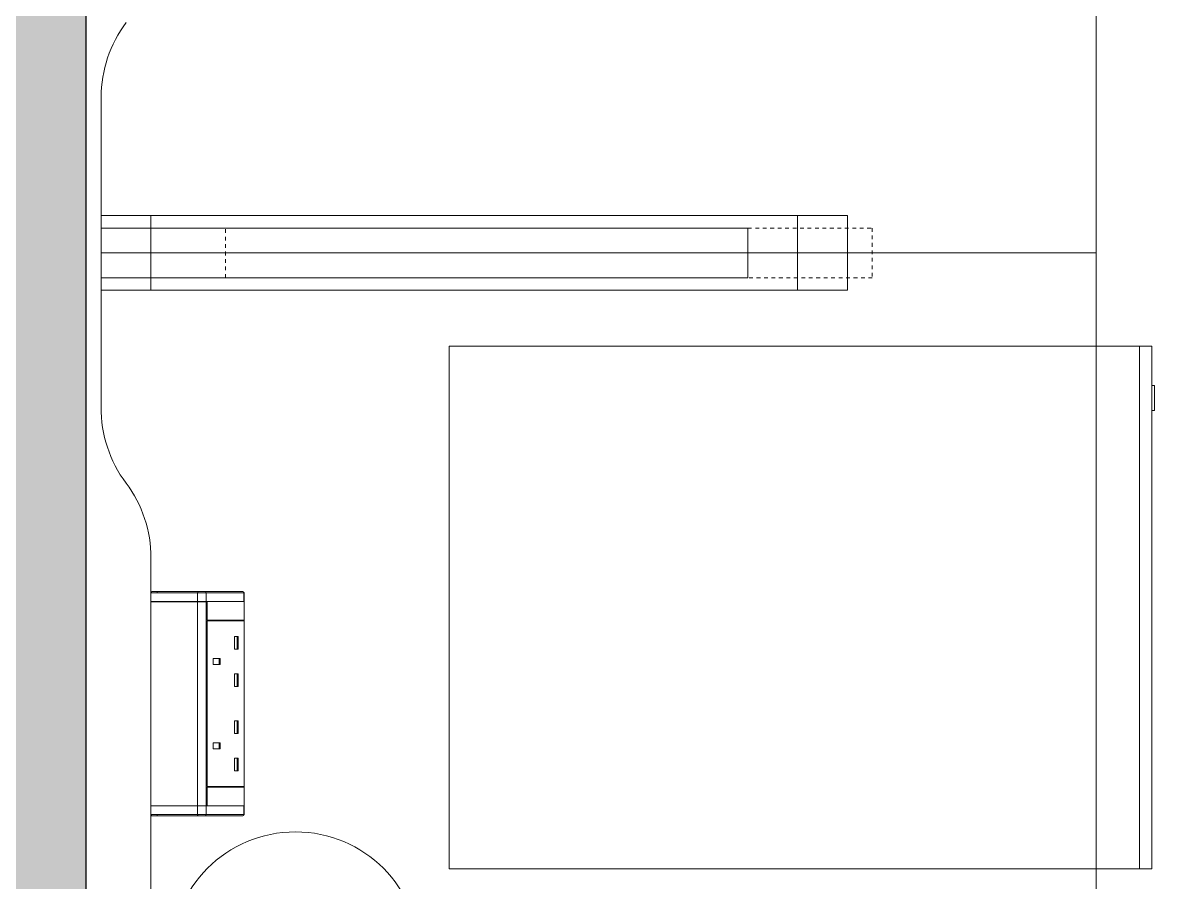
# Model space of a CAD drawing. Header units: millimetres. Extents: x 155927 to 326028, y -36033 to 97293.
# Drawn here: x 167384 to 168294, y 18737 to 19428 of the extents above; entities that cross this region are included whole.
import ezdxf

# ---------------------------------------------------------------- set-up
doc = ezdxf.new("R2010")
doc.units = ezdxf.units.MM
doc.header["$MEASUREMENT"] = 0
doc.linetypes.add('Dash', pattern=[6, 3, -3])
for name, color, linetype, lineweight in [('A-WALL-PATT', 7, 'CONTINUOUS', 9), ('I-FURN', 8, 'CONTINUOUS', 9), ('I-FURN-HDLN', 8, 'Dash', 9), ('I-WALL', 7, 'CONTINUOUS', 9)]:
    doc.layers.add(name, color=color, linetype=linetype, lineweight=lineweight)

msp = doc.modelspace()

# ---------------------------------------------------------------- hatches: boundary and pattern name
at = {"layer": 'A-WALL-PATT'}
msp.add_hatch(color=256, dxfattribs=at).paths.add_polyline_path([(167332.83, 15209.61), (167434.83, 15209.61), (167434.83, 20657.61), (167332.83, 20657.61), (167332.83, 16376.57)], flags=0)

# ---------------------------------------------------------------- linework, layer by layer
at = {"layer": 'I-FURN'}
for p, q in [((168247.01, 19242.89), (168247.01, 20642.89)), ((168247.01, 20642.89), (168247.01, 19242.89)), ((167447.01, 19367.9), (167447.01, 19242.89)), ((167447.01, 19242.89), (167447.01, 19367.9)), ((167487.01, 19272.89), (167447.01, 19272.89)), ((167447.01, 19272.89), (168047.01, 19272.89)), ((167447.01, 19262.89), (167447.01, 19272.89)), ((167447.01, 19212.89), (167447.01, 19272.89)), ((168007.01, 19272.89), (167487.01, 19272.89)), ((167487.01, 19212.89), (167487.01, 19272.89)), ((167487.01, 19262.89), (167487.01, 19272.89)), ((168047.01, 19272.89), (168007.01, 19272.89)), ((168007.01, 19212.89), (168007.01, 19272.89)), ((168007.01, 19212.89), (168007.01, 19272.89)), ((168047.01, 19212.89), (168047.01, 19272.89)), ((168047.01, 19272.89), (168047.01, 19212.89)), ((167967.01, 19262.89), (167447.01, 19262.89)), ((167447.01, 19262.89), (167447.01, 19222.89)), ((167967.01, 19222.89), (167967.01, 19262.89)), ((167447.01, 19242.89), (168247.01, 19242.89)), ((168247.01, 19242.89), (167447.01, 19242.89)), ((167447.01, 19242.89), (167447.01, 19119)), ((168247.01, 19242.89), (167447.01, 19242.89)), ((167447.01, 19242.89), (168247.01, 19242.89)), ((167447.01, 19119), (167447.01, 19242.89)), ((168247.01, 17842.89), (168247.01, 19242.89)), ((168247.01, 19242.89), (168247.01, 17842.89)), ((167447.01, 19212.89), (167447.01, 19222.89)), ((167447.01, 19222.89), (167967.01, 19222.89)), ((167487.01, 19212.89), (167487.01, 19222.89)), ((168047.01, 19212.89), (167447.01, 19212.89)), ((167447.01, 19212.89), (167487.01, 19212.89)), ((167487.01, 19212.89), (168007.01, 19212.89)), ((168007.01, 19212.89), (168047.01, 19212.89)), ((168247.01, 19168), (167726.84, 19168)), ((167726.84, 19168), (167726.84, 18748)), ((168281.84, 19168), (168247.01, 19168)), ((168281.84, 19168), (168281.84, 18748)), ((168291.84, 19168), (168281.84, 19168)), ((168281.84, 18748), (168281.84, 19168)), ((168291.84, 18748), (168291.84, 19168)), ((168293.84, 19136.38), (168291.84, 19136.38)), ((168293.84, 19116.38), (168293.84, 19136.38)), ((168293.84, 19136.38), (168293.84, 19116.38)), ((168291.84, 19116.38), (168293.84, 19116.38)), ((167487.01, 18997.89), (167487.01, 18969.72)), ((167487.01, 18969.72), (167487.01, 18997.89)), ((167487, 18969.72), (167487, 18962.72)), ((167487.01, 18969.72), (167524.47, 18969.72)), ((167487.01, 18969.72), (167487.01, 18962.72)), ((167488.01, 18970.72), (167488, 18970.72)), ((167525.03, 18970.72), (167488.01, 18970.72)), ((167488.01, 18970.72), (167492, 18970.72)), ((167492, 18969.72), (167492, 18970.72)), ((167492, 18970.72), (167530.57, 18970.72)), ((167524.47, 18969.72), (167531.39, 18969.72)), ((167524.47, 18969.72), (167524.47, 18962.72)), ((167530.57, 18970.72), (167525.03, 18970.72)), ((167560.85, 18970.72), (167530.57, 18970.72)), ((167560.85, 18970.72), (167530.57, 18970.72)), ((167531.39, 18969.72), (167561.67, 18969.72)), ((167531.39, 18969.72), (167531.39, 18962.72)), ((167561.48, 18970.5), (167561.51, 18970.47)), ((167561.67, 18969.72), (167561.85, 18969.72)), ((167561.67, 18969.72), (167561.67, 18962.72)), ((167561.85, 18962.72), (167561.85, 18969.72)), ((167561.85, 18962.72), (167561.85, 18969.72)), ((167561.85, 18962.72), (167561.85, 18969.72)), ((167487, 18962.6), (167487, 18798.7)), ((167487.01, 18962.72), (167524.47, 18962.72)), ((167487.01, 18798.7), (167487.01, 18962.6)), ((167524.47, 18962.6), (167487.01, 18962.6)), ((167524.47, 18962.72), (167531.39, 18962.72)), ((167524.47, 18798.7), (167524.47, 18962.6)), ((167531.39, 18962.6), (167524.47, 18962.6)), ((167532.22, 18962.66), (167529.77, 18962.66)), ((167531.39, 18962.72), (167561.67, 18962.72)), ((167531.39, 18798.7), (167531.39, 18962.6)), ((167531.39, 18962.6), (167532.02, 18962.6)), ((167532.02, 18962.6), (167532.02, 18947.66)), ((167532.22, 18947.66), (167532.22, 18962.66)), ((167532.22, 18962.66), (167562.05, 18962.66)), ((167561.67, 18962.72), (167561.85, 18962.72)), ((167561.85, 18798.7), (167561.85, 18962.6)), ((167562.05, 18962.66), (167562.05, 18947.66)), ((167532.02, 18947.16), (167532.02, 18814.16)), ((167562.05, 18947.66), (167532.22, 18947.66)), ((167532.22, 18814.16), (167532.22, 18947.16)), ((167562.05, 18947.16), (167532.22, 18947.16)), ((167561.67, 18947.66), (167561.67, 18947.16)), ((167562.05, 18947.16), (167562.05, 18814.16)), ((167557.02, 18934.55), (167554.16, 18934.55)), ((167554.16, 18924.55), (167554.16, 18934.55)), ((167556.28, 18924.55), (167556.28, 18934.55)), ((167557.02, 18924.55), (167557.02, 18934.55)), ((167557.02, 18924.55), (167554.16, 18924.55)), ((167542.68, 18917.05), (167536.95, 18917.05)), ((167536.95, 18912.05), (167536.95, 18917.05)), ((167542.68, 18912.05), (167536.95, 18912.05)), ((167541.95, 18912.05), (167541.95, 18917.05)), ((167542.68, 18912.05), (167542.68, 18917.05)), ((167557.02, 18904.55), (167554.16, 18904.55)), ((167554.16, 18894.55), (167554.16, 18904.55)), ((167556.28, 18894.55), (167556.28, 18904.55)), ((167557.02, 18894.55), (167557.02, 18904.55)), ((167557.02, 18894.55), (167554.16, 18894.55)), ((167557.02, 18866.76), (167554.16, 18866.76)), ((167554.16, 18856.76), (167554.16, 18866.76)), ((167556.28, 18856.76), (167556.28, 18866.76)), ((167557.02, 18856.76), (167557.02, 18866.76)), ((167557.02, 18856.76), (167554.16, 18856.76)), ((167536.95, 18849.26), (167536.95, 18844.26)), ((167542.68, 18849.26), (167536.95, 18849.26)), ((167541.95, 18844.26), (167541.95, 18849.26)), ((167542.68, 18844.26), (167542.68, 18849.26)), ((167536.95, 18844.26), (167542.68, 18844.26)), ((167557.02, 18836.76), (167554.16, 18836.76)), ((167554.16, 18826.76), (167554.16, 18836.76)), ((167556.28, 18826.76), (167556.28, 18836.76)), ((167557.02, 18826.76), (167557.02, 18836.76)), ((167557.02, 18826.76), (167554.16, 18826.76)), ((167532.02, 18813.66), (167532.02, 18798.7)), ((167562.05, 18814.16), (167532.22, 18814.16)), ((167532.22, 18798.66), (167532.22, 18813.66)), ((167532.22, 18813.66), (167562.05, 18813.66)), ((167561.67, 18814.16), (167561.67, 18813.66)), ((167562.05, 18813.66), (167562.05, 18798.66)), ((167487, 18798.6), (167487, 18791.6)), ((167487.01, 18798.7), (167524.47, 18798.7)), ((167487.01, 18791.6), (167487.01, 18798.6)), ((167524.47, 18798.6), (167487.01, 18798.6)), ((167524.47, 18798.7), (167531.39, 18798.7)), ((167524.47, 18791.6), (167524.47, 18798.6)), ((167531.39, 18798.6), (167524.47, 18798.6)), ((167532.02, 18798.7), (167531.39, 18798.7)), ((167531.39, 18791.6), (167531.39, 18798.6)), ((167561.67, 18798.6), (167531.39, 18798.6)), ((167562.05, 18798.66), (167532.22, 18798.66)), ((167561.67, 18791.6), (167561.67, 18798.6)), ((167561.85, 18798.6), (167561.67, 18798.6)), ((167561.85, 18791.6), (167561.85, 18798.6)), ((167561.85, 18791.6), (167561.85, 18798.6)), ((167561.85, 18798.6), (167561.85, 18791.6)), ((167487.01, 18791.6), (167487.01, 18087.9)), ((167487.01, 18087.9), (167487.01, 18791.6)), ((167524.47, 18791.6), (167487.01, 18791.6)), ((167492, 18790.6), (167488.01, 18790.6)), ((167488.01, 18790.6), (167525.03, 18790.6)), ((167492, 18790.6), (167492, 18791.6)), ((167530.57, 18790.6), (167492, 18790.6)), ((167531.39, 18791.6), (167524.47, 18791.6)), ((167525.03, 18790.6), (167530.57, 18790.6)), ((167530.57, 18790.6), (167560.85, 18790.6)), ((167530.57, 18790.6), (167560.85, 18790.6)), ((167561.67, 18791.6), (167531.39, 18791.6)), ((167561.52, 18790.85), (167561.49, 18790.83)), ((167561.85, 18791.6), (167561.67, 18791.6)), ((167726.84, 18748), (168246.94, 18748)), ((168247.01, 18748), (168281.84, 18748)), ((168281.84, 18748), (168291.84, 18748))]:
    msp.add_line(p, q, dxfattribs=at)
at = {"layer": 'I-FURN', "flags": 128}
for points in [[(167487, 18969.72), (167487, 18969.76), (167487.01, 18969.8), (167487.01, 18969.84), (167487.02, 18969.88), (167487.02, 18969.92), (167487.03, 18969.96), (167487.04, 18969.99), (167487.05, 18970.03), (167487.07, 18970.07), (167487.08, 18970.11), (167487.1, 18970.14), (167487.12, 18970.18), (167487.13, 18970.21), (167487.16, 18970.25), (167487.18, 18970.28), (167487.2, 18970.32), (167487.22, 18970.35), (167487.25, 18970.38), (167487.28, 18970.41), (167487.31, 18970.44), (167487.34, 18970.46), (167487.37, 18970.49), (167487.4, 18970.51), (167487.43, 18970.54), (167487.46, 18970.56), (167487.5, 18970.58), (167487.53, 18970.6), (167487.57, 18970.62), (167487.6, 18970.63), (167487.64, 18970.65), (167487.68, 18970.66), (167487.72, 18970.68), (167487.75, 18970.69), (167487.79, 18970.7), (167487.83, 18970.7), (167487.87, 18970.71), (167487.91, 18970.71), (167487.95, 18970.72), (167487.99, 18970.72), (167488, 18970.72)], [(167488, 18970.72), (167488.01, 18970.72), (167488.02, 18970.72), (167488.03, 18970.72), (167488.05, 18970.72), (167488.08, 18970.72), (167488.12, 18970.72), (167488.16, 18970.72), (167488.21, 18970.72), (167488.26, 18970.72), (167488.32, 18970.72), (167488.38, 18970.72), (167488.45, 18970.72), (167488.53, 18970.72), (167488.61, 18970.72), (167488.7, 18970.72), (167488.79, 18970.72), (167488.89, 18970.72), (167489, 18970.72), (167489.1, 18970.72), (167489.22, 18970.72), (167489.33, 18970.72), (167489.45, 18970.72), (167489.58, 18970.72), (167489.71, 18970.72), (167489.84, 18970.72), (167489.98, 18970.72), (167490.12, 18970.72), (167490.26, 18970.72), (167490.41, 18970.72), (167490.55, 18970.72), (167490.7, 18970.72), (167490.86, 18970.72), (167491.01, 18970.72), (167491.17, 18970.72), (167491.32, 18970.72), (167491.48, 18970.72), (167491.64, 18970.72), (167491.8, 18970.72), (167491.96, 18970.72), (167492, 18970.72)], [(167525.03, 18970.72), (167522.25, 18970.72), (167519.55, 18970.72), (167516.94, 18970.72), (167514.42, 18970.72), (167511.99, 18970.72), (167509.66, 18970.72), (167507.43, 18970.72), (167505.31, 18970.72), (167503.29, 18970.72), (167501.39, 18970.72), (167499.6, 18970.72), (167497.93, 18970.72), (167496.38, 18970.72), (167494.95, 18970.72), (167493.65, 18970.72), (167492.48, 18970.72), (167491.43, 18970.72), (167490.52, 18970.72), (167489.74, 18970.72), (167489.09, 18970.72), (167488.58, 18970.72), (167488.2, 18970.72), (167488.01, 18970.72)], [(167530.57, 18970.72), (167530.48, 18970.72), (167530.38, 18970.72), (167530.27, 18970.72), (167530.16, 18970.72), (167530.05, 18970.72), (167529.93, 18970.72), (167529.81, 18970.72), (167529.68, 18970.72), (167529.55, 18970.72), (167529.42, 18970.72), (167529.28, 18970.72), (167529.14, 18970.72), (167529, 18970.72), (167528.85, 18970.72), (167528.7, 18970.72), (167528.55, 18970.72), (167528.4, 18970.72), (167528.24, 18970.72), (167528.09, 18970.72), (167527.93, 18970.72), (167527.77, 18970.72), (167527.61, 18970.72), (167527.45, 18970.72), (167527.29, 18970.72), (167527.13, 18970.72), (167526.97, 18970.72), (167526.81, 18970.72), (167526.66, 18970.72), (167526.5, 18970.72), (167526.34, 18970.72), (167526.19, 18970.72), (167526.03, 18970.72), (167525.88, 18970.72), (167525.74, 18970.72), (167525.59, 18970.72), (167525.45, 18970.72), (167525.31, 18970.72), (167525.17, 18970.72), (167525.03, 18970.72)], [(167561.71, 18970.22), (167561.73, 18970.19), (167561.75, 18970.15), (167561.77, 18970.12), (167561.78, 18970.08), (167561.79, 18970.04), (167561.81, 18970), (167561.82, 18969.97), (167561.83, 18969.93), (167561.83, 18969.89), (167561.84, 18969.85), (167561.84, 18969.81), (167561.85, 18969.77), (167561.85, 18969.73), (167561.85, 18969.72)], [(167488, 18790.6), (167487.96, 18790.6), (167487.92, 18790.6), (167487.88, 18790.6), (167487.84, 18790.61), (167487.8, 18790.62), (167487.76, 18790.62), (167487.73, 18790.64), (167487.69, 18790.65), (167487.65, 18790.66), (167487.61, 18790.68), (167487.58, 18790.69), (167487.54, 18790.71), (167487.51, 18790.73), (167487.47, 18790.75), (167487.44, 18790.77), (167487.41, 18790.79), (167487.37, 18790.82), (167487.34, 18790.84), (167487.31, 18790.87), (167487.29, 18790.9), (167487.26, 18790.93), (167487.23, 18790.96), (167487.21, 18790.99), (167487.18, 18791.02), (167487.16, 18791.06), (167487.14, 18791.09), (167487.12, 18791.12), (167487.1, 18791.16), (167487.09, 18791.2), (167487.07, 18791.23), (167487.06, 18791.27), (167487.04, 18791.31), (167487.03, 18791.35), (167487.02, 18791.39), (167487.02, 18791.43), (167487.01, 18791.47), (167487.01, 18791.51), (167487, 18791.55), (167487, 18791.59), (167487, 18791.6)], [(167492, 18790.6), (167491.84, 18790.6), (167491.68, 18790.6), (167491.52, 18790.6), (167491.37, 18790.6), (167491.21, 18790.6), (167491.05, 18790.6), (167490.9, 18790.6), (167490.74, 18790.6), (167490.59, 18790.6), (167490.44, 18790.6), (167490.3, 18790.6), (167490.16, 18790.6), (167490.01, 18790.6), (167489.88, 18790.6), (167489.74, 18790.6), (167489.61, 18790.6), (167489.49, 18790.6), (167489.36, 18790.6), (167489.25, 18790.6), (167489.13, 18790.6), (167489.02, 18790.6), (167488.92, 18790.6), (167488.82, 18790.6), (167488.73, 18790.6), (167488.64, 18790.6), (167488.55, 18790.6), (167488.47, 18790.6), (167488.4, 18790.6), (167488.34, 18790.6), (167488.27, 18790.6), (167488.22, 18790.6), (167488.17, 18790.6), (167488.13, 18790.6), (167488.09, 18790.6), (167488.06, 18790.6), (167488.04, 18790.6), (167488.02, 18790.6), (167488.01, 18790.6), (167488, 18790.6)], [(167488, 18790.6), (167488.01, 18790.6), (167488.01, 18790.6)], [(167488.01, 18790.6), (167488.29, 18790.6), (167488.7, 18790.6), (167489.25, 18790.6), (167489.93, 18790.6), (167490.75, 18790.6), (167491.7, 18790.6), (167492.78, 18790.6), (167493.99, 18790.6), (167495.32, 18790.6), (167496.78, 18790.6), (167498.37, 18790.6), (167500.07, 18790.6), (167501.89, 18790.6), (167503.82, 18790.6), (167505.86, 18790.6), (167508.02, 18790.6), (167510.27, 18790.6), (167512.63, 18790.6), (167515.08, 18790.6), (167517.63, 18790.6), (167520.27, 18790.6), (167522.99, 18790.6), (167525.03, 18790.6)], [(167525.03, 18790.6), (167525.17, 18790.6), (167525.31, 18790.6), (167525.45, 18790.6), (167525.59, 18790.6), (167525.74, 18790.6), (167525.88, 18790.6), (167526.03, 18790.6), (167526.19, 18790.6), (167526.34, 18790.6), (167526.5, 18790.6), (167526.66, 18790.6), (167526.81, 18790.6), (167526.97, 18790.6), (167527.13, 18790.6), (167527.29, 18790.6), (167527.45, 18790.6), (167527.61, 18790.6), (167527.77, 18790.6), (167527.93, 18790.6), (167528.09, 18790.6), (167528.24, 18790.6), (167528.4, 18790.6), (167528.55, 18790.6), (167528.7, 18790.6), (167528.85, 18790.6), (167529, 18790.6), (167529.14, 18790.6), (167529.28, 18790.6), (167529.42, 18790.6), (167529.55, 18790.6), (167529.68, 18790.6), (167529.81, 18790.6), (167529.93, 18790.6), (167530.05, 18790.6), (167530.16, 18790.6), (167530.27, 18790.6), (167530.38, 18790.6), (167530.48, 18790.6), (167530.57, 18790.6)], [(167561.85, 18791.6), (167561.85, 18791.56), (167561.85, 18791.52), (167561.84, 18791.48), (167561.84, 18791.44), (167561.83, 18791.4), (167561.82, 18791.36), (167561.81, 18791.32), (167561.8, 18791.28), (167561.78, 18791.24), (167561.77, 18791.21), (167561.75, 18791.17), (167561.74, 18791.13), (167561.72, 18791.1)]]:
    msp.add_lwpolyline(points, dxfattribs=at)
at = {"layer": 'I-FURN'}
for centre, radius, start, end in [((167547.01, 19367.9), 100, 143.1301, 180), ((167547.01, 19367.9), 100, 143.1301, 180), ((167547.04, 19117.91), 100.03, 179.37439, 216.8699), ((167547.04, 19117.91), 100.03, 179.37439, 216.8699), ((167387.01, 18997.89), 100, 0, 36.8699), ((167387.01, 18997.89), 100, 0, 36.8699), ((167603.18, 18677.68), 100, 0, 180)]:
    msp.add_arc(centre, radius, start, end, dxfattribs=at)
for centre, major_axis, ratio, start_param, end_param in [((167488.01, 18969.72), (0, 1), 0.998113, 0, 1.570796), ((167525.03, 18969.72), (0, 1), 0.56467, 0, 1.570796), ((167530.57, 18969.72), (0, 1), 0.819152, 4.712389, 6.283185), ((167560.85, 18969.72), (0, 1), 0.819152, 4.712389, 6.283185), ((167488.01, 18791.6), (0, 1), 0.998113, 1.570796, 3.141593), ((167525.03, 18791.6), (0, 1), 0.56467, 1.570796, 3.141593), ((167530.57, 18791.6), (0, 1), 0.819152, 3.141593, 4.712389), ((167560.85, 18791.6), (0, -1), 0.819152, 0, 1.570796)]:
    msp.add_ellipse(centre, major_axis=major_axis, ratio=ratio, start_param=start_param, end_param=end_param, dxfattribs=at)
at = {"layer": 'I-FURN-HDLN'}
for p, q in [((167547.01, 19262.89), (168067.01, 19262.89)), ((167547.01, 19222.89), (167547.01, 19262.89)), ((168067.01, 19262.89), (168067.01, 19222.89)), ((168067.01, 19222.89), (167547.01, 19222.89))]:
    msp.add_line(p, q, dxfattribs=at)
at = {"layer": 'I-WALL', "lineweight": 30}
msp.add_line((167434.83, 16059.61), (167434.83, 20657.61), dxfattribs=at)

doc.saveas('drawing.dxf')
